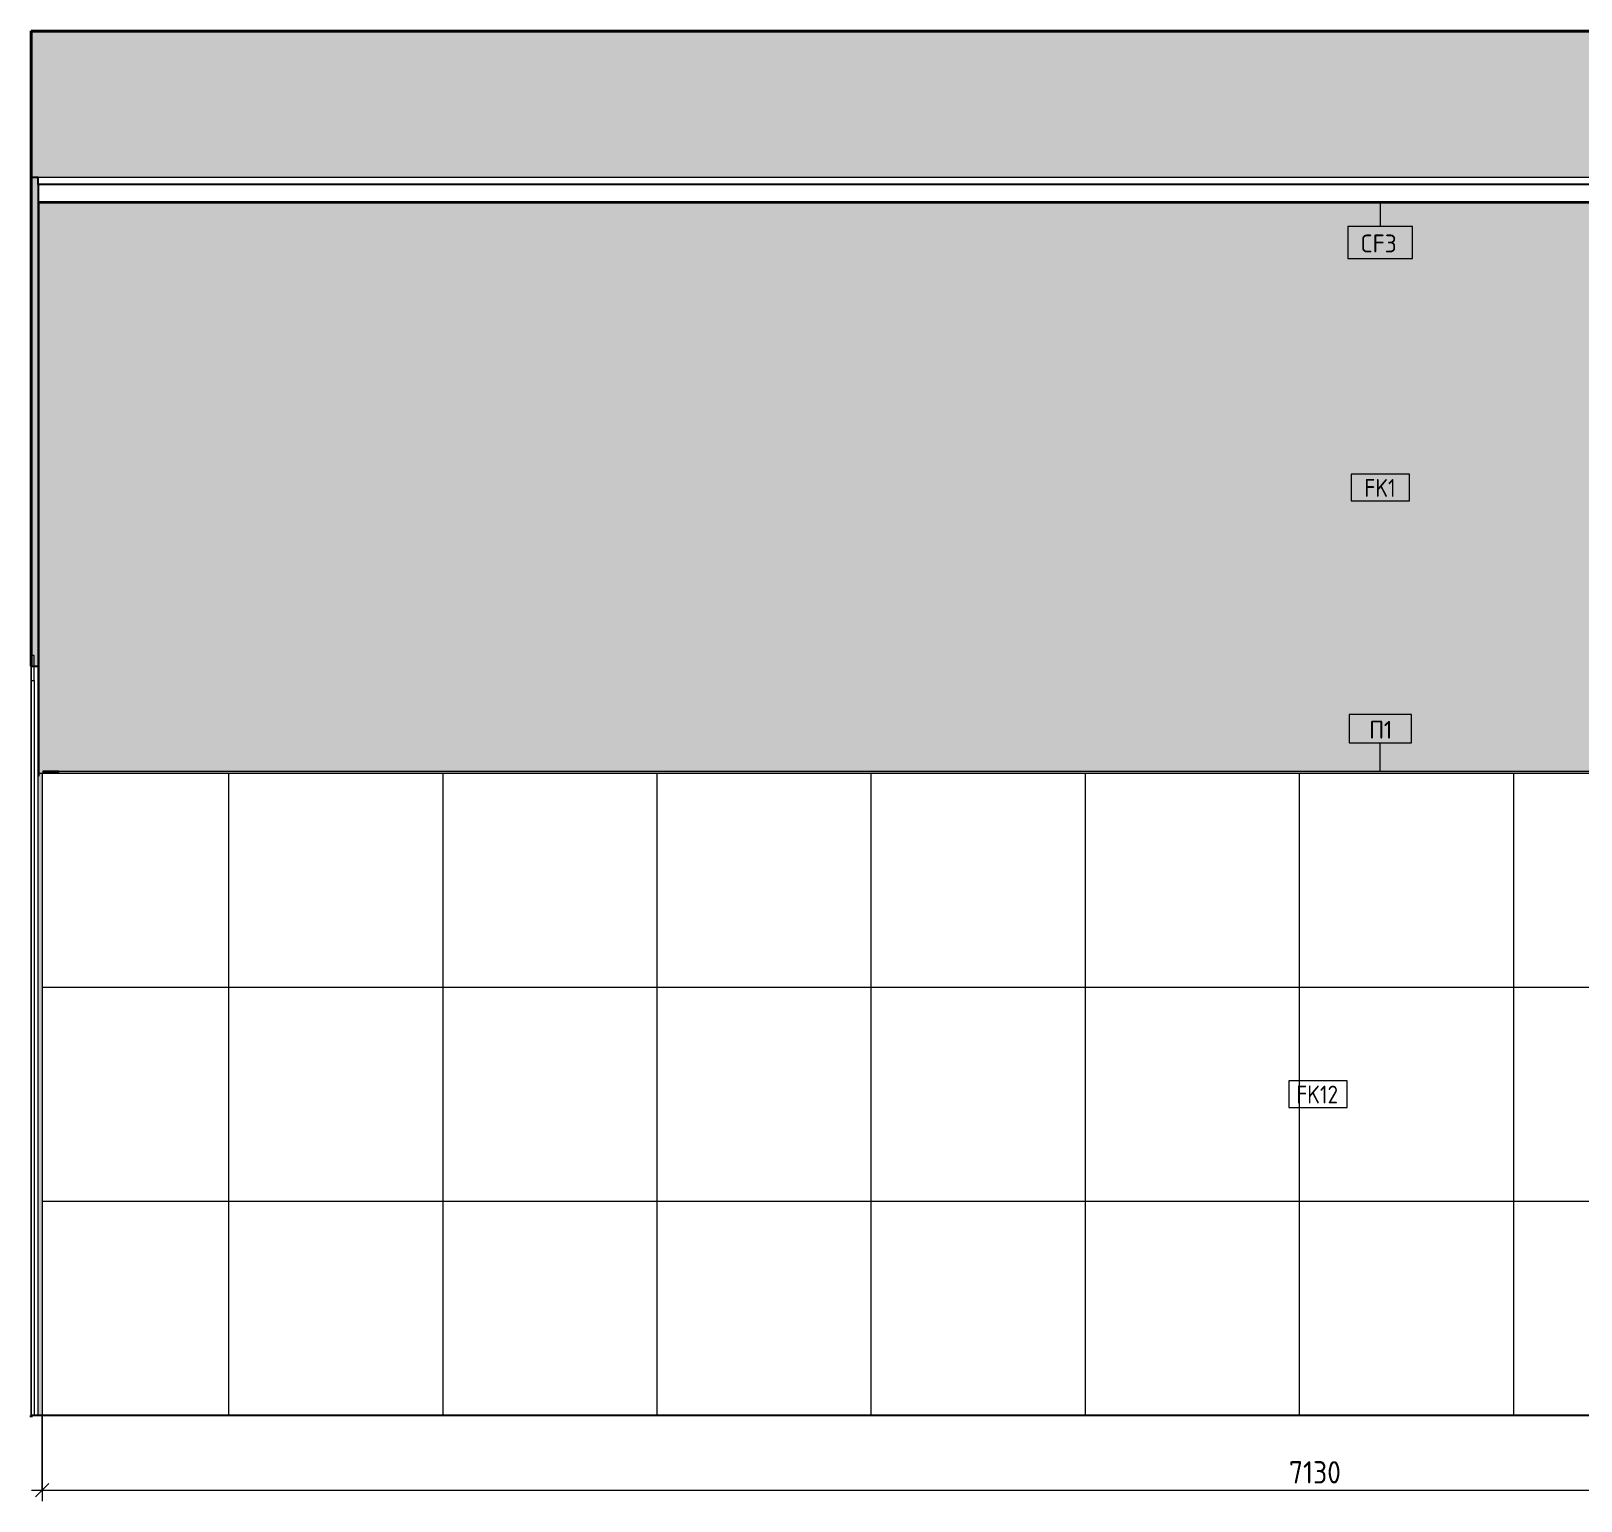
# Model space of a CAD drawing. Header units: millimetres. Extents: x 0 to 102275, y -2706 to 7916.
# Drawn here: x 76760 to 81104, y -240 to 3880 of the extents above; entities that cross this region are included whole.
import ezdxf

# ---------------------------------------------------------------- set-up
doc = ezdxf.new("R2010")
doc.units = ezdxf.units.MM
for name, color, linetype, lineweight in [('A-ANNO-DIMS', 7, 'Continuous', 9), ('A-ANNO-DIMS-25', 7, 'Continuous', 9), ('A-CLNG-IDEN', 7, 'Continuous', 9), ('A-DOOR-FRAM-1', 7, 'Continuous', 9), ('A-DOOR-FRAM-2', 7, 'Continuous', 18), ('A-FLOR-HRAL-IDEN', 7, 'Continuous', 9), ('A-WALL-IDEN', 7, 'Continuous', 9), ('A-WALL-PATT', 7, 'Continuous', 9), ('I-WALL', 7, 'Continuous', 9), ('Ограждение', 7, 'Continuous', 9), ('Поручни', 7, 'Continuous', 9)]:
    doc.layers.add(name, color=color, linetype=linetype, lineweight=lineweight)
for name, color, linetype, lineweight, true_color in [('A-CLNG-FNSH-1', 7, 'Continuous', 30, 0x3c3c3c), ('A-FLOR-1', 7, 'Continuous', 9, 0x787878), ('A-FLOR-FNSH-1', 7, 'Continuous', 40, 0x3c3c3c), ('A-FLOR-FNSH-2', 7, 'Continuous', 30, 0x3c3c3c), ('A-WALL-4', 7, 'Continuous', 40, 0x3c3c3c), ('A-WALL-5', 7, 'Continuous', 30, 0x3c3c3c), ('A-WALL-FNSH-3', 7, 'Continuous', 30, 0x3c3c3c), ('I-WALL-1', 7, 'Continuous', 9, 0x787878)]:
    doc.layers.add(name, color=color, linetype=linetype, lineweight=lineweight, true_color=true_color)
doc.styles.add('GOST Common_1', font='GOST_Common.ttf', dxfattribs={"width": 0.9, "height": 50})
doc.styles.add('GOST Common_2', font='GOST_Common.ttf', dxfattribs={"height": 50})
doc.styles.add('ISOCPEUR_1', font='isocpeur.ttf', dxfattribs={"width": 0.9, "height": 62.5})
doc.dimstyles.new('ISO-2_5_0_9К_БОЛЬШОЙ_округление', dxfattribs={"dimscale": 304.8, "dimtxt": 62.248823, "dimasz": 0.123031, "dimexe": 0.098425, "dimexo": 0, "dimgap": 0, "dimtad": 1, "dimdec": 0, "dimrnd": 10, "dimzin": 0, "dimdsep": 46, "dimtxsty": 'ISOCPEUR_1', "dimblk1": 'OBLIQUE', "dimblk2": 'OBLIQUE', "dimsah": 1, "dimcen": 0.09, "dimdle": 0.098425, "dimazin": 0, "dimtfac": 1, "dimtdec": 4, "dimtix": 1, "dimtmove": 0, "dimatfit": 3, "dimfxl": 1, "dimtvp": 1, "dimtolj": 1, "dimtzin": 0, "dimarcsym": 2})
pattern_1 = [(45, (84441.042, 0), (-14.25598, 14.25598), []), (45, (84455.298, 0), (-14.25598, 14.25598), [25.202, -5.04, 0.8382, -4.202])]

# ---------------------------------------------------------------- blocks, each defined once
blk = doc.blocks.new('110_Дверь_СКБ_1Ст_Внутренняя1 - Д-7_л__950x2100h_Туалет-21784696-Развертка 1_15-2')
at = {"layer": 'A-DOOR-FRAM-1'}
for p, q in [((-7680, 0), (-7680, 2060)), ((-7680, 2060), (-7680, 0)), ((-7672, 2060), (-7672, 0))]:
    blk.add_line(p, q, dxfattribs=at)
at = {"layer": 'A-DOOR-FRAM-2'}
for p, q in [((-7672, 2130), (-7680, 2130)), ((-7680, 2130), (-7680, 2060)), ((-7672, 2060), (-7672, 2130)), ((-7680, 2100), (-7680.6, 2100)), ((-7680, 2060), (-7680, 2100)), ((-7680.6, 2060), (-7680, 2060)), ((-7680, 2060), (-7672, 2060))]:
    blk.add_line(p, q, dxfattribs=at)
blk = doc.blocks.new('Ограждение - Ограждение-30319708-Развертка 1_15-2')
at = {"layer": 'Ограждение'}
for points in [[(-7602.5, 1800), (-7602.5, 1806), (-7647.5, 1806), (-7647.5, 1800)], [(-3900.1, 1800), (-516.5, 1800), (-516.5, 1806), (-7602.5, 1806), (-7602.5, 1800), (-4052, 1800)]]:
    blk.add_hatch(color=256, dxfattribs=at).paths.add_polyline_path(points)
at = {"layer": 'Поручни'}
for p, q in [((-7647.5, 1806), (-7647.5, 1800)), ((-7602.5, 1806), (-7647.5, 1806)), ((-7647.5, 1800), (-7602.5, 1800)), ((-7602.5, 1806), (-516.5, 1806)), ((-7602.5, 1800), (-7602.5, 1806)), ((-7602.5, 1800), (-526.5, 1800)), ((-152.5, 1806), (-197.5, 1806)), ((-197.5, 1806), (-197.5, 1800)), ((-152.5, 1800), (-152.5, 1806))]:
    blk.add_line(p, q, dxfattribs=at)
blk = doc.blocks.new('М_ограждение - Типоразмер-25387795-Развертка 1_15-2')
at = {"layer": 'A-FLOR-HRAL-IDEN'}
for p, q in [((-3812.5, 1964.4), (-3987.5, 1964.4)), ((-3987.5, 1964.4), (-3987.5, 1885.5)), ((-3812.5, 1885.5), (-3812.5, 1964.4)), ((-3987.5, 1885.5), (-3812.5, 1885.5))]:
    blk.add_line(p, q, dxfattribs=at)
blk = doc.blocks.new('М_стена_0001 - Типоразмер_без рамки-25382661-Развертка 1_15-2')
at = {"layer": 'A-WALL-IDEN'}
for p, q in [((-3992.6, 938.1), (-4155.8, 938.1)), ((-4155.8, 938.1), (-4155.8, 863.1)), ((-3992.6, 863.1), (-3992.6, 938.1)), ((-4155.8, 863.1), (-3992.6, 863.1))]:
    blk.add_line(p, q, dxfattribs=at)
blk = doc.blocks.new('DIMBLOCK19-Развертка 1_15-2')
at = {"layer": 'A-ANNO-DIMS-25'}
for p, q in [((83925.5, 1800), (83925.5, -239.8)), ((83925.5, -209.8), (83925.5, 1800)), ((76792, 0), (76792, -239.8)), ((76792, -209.8), (76792, 0)), ((76762, -209.8), (83925.5, -209.8))]:
    blk.add_line(p, q, dxfattribs=at)
at = {"layer": 'A-ANNO-DIMS-25', "lineweight": 20}
for p, q in [((76792, -209.8), (76773.3, -228.5)), ((76792, -209.8), (76810.8, -191)), ((83925.5, -209.8), (83906.8, -228.5)), ((83925.5, -209.8), (83944.3, -191))]:
    blk.add_line(p, q, dxfattribs=at)
at = {"layer": 'A-ANNO-DIMS-25', "color": 0, "insert": (80285.2, -128.1), "char_height": 62.5, "width": 176.691, "attachment_point": 1, "line_spacing_factor": 1.149209, "style": 'ISOCPEUR_1'}
blk.add_mtext('7130', dxfattribs=at)
blk = doc.blocks.new('_Oblique')
at = {"color": 0, "linetype": 'ByBlock', "lineweight": -2}
blk.add_line((-0.5, -0.5), (0.5, 0.5), dxfattribs=at)
blk = doc.blocks.new('М_потолков - Марка_ Имя типа-25382930-Развертка 1_15-2')
at = {"layer": 'A-CLNG-IDEN'}
for p, q in [((-3809.4, 3331.9), (-3990.6, 3331.9)), ((-3990.6, 3331.9), (-3990.6, 3242.5)), ((-3809.4, 3242.5), (-3809.4, 3331.9)), ((-3990.6, 3242.5), (-3809.4, 3242.5))]:
    blk.add_line(p, q, dxfattribs=at)

msp = doc.modelspace()

# ---------------------------------------------------------------- hatches: boundary and pattern name
at = {"layer": 'A-FLOR-1'}
h = msp.add_hatch(dxfattribs=at)
h.set_pattern_fill('FP_15', color=256, style=0, pattern_type=2)
h.set_pattern_definition(pattern_1)
h.paths.add_polyline_path([(83925.5, 3880), (84321.3, 3880), (84321.3, 3880.3), (76760.5, 3880.3), (76760.5, 3880), (83848.8, 3880)])
at = {"layer": 'A-WALL-PATT'}
msp.add_hatch(color=256, dxfattribs=at).paths.add_polyline_path([(76792, 1800), (76793.5, 1800), (76793.5, 1806), (83924.5, 1806), (83924.5, 3400), (76782, 3400), (76782, 1800)])
h = msp.add_hatch(dxfattribs=at)
h.set_pattern_fill('FP_17', color=256, style=0, pattern_type=2)
h.set_pattern_definition([(90, (83914.54, 0), (-600, 4e-14), []), (180, (83914.54, 0), (-7e-14, -600), [])])
h.paths.add_polyline_path([(76792, 0), (83314.5, 0), (83314.5, 600), (83914.5, 600), (83914.5, 1800), (76792, 1800), (76792, 5.1)])
at = {"layer": 'I-WALL'}
for points in [[(76761, 3470), (83925.5, 3470), (83925.5, 3880), (76761, 3880), (76761, 3779.9)], [(76781, 0), (76792, 0), (76792, 1800), (76781, 1800), (76781, 237.7)]]:
    msp.add_hatch(color=256, dxfattribs=at).paths.add_polyline_path(points)
at = {"layer": 'I-WALL-1'}
h = msp.add_hatch(dxfattribs=at)
h.set_pattern_fill('FP_15', color=256, style=0, pattern_type=2)
h.set_pattern_definition(pattern_1)
h.paths.add_polyline_path([(76760.5, 2100), (76761, 2100), (76761, 3880), (76760.5, 3880), (76760.5, 2104.6)])
h = msp.add_hatch(dxfattribs=at)
h.set_pattern_fill('FP_16', color=256, style=0, pattern_type=2)
h.set_pattern_definition([(0, (84441.042, 0), (30.48, 7.62), [2.515, -20.345, 2.515, -20.345, -121.92]), (0, (84441.042, 0), (30.48, 7.62), [-45.72, 2.515, -43.205, 2.515, -20.345, -53.34]), (0, (84441.042, 0), (30.48, 7.62), [-114.3, 2.515, -12.725, 2.515, -35.585]), (120, (84452.472, 3.81), (-21.8391136, 22.586454), [2.515, -20.345, 2.515, -20.345, -121.92]), (120, (84452.472, 3.81), (-21.8391136, 22.586454), [-45.72, 2.515, -43.205, 2.515, -20.345, -53.34]), (120, (84452.472, 3.81), (-21.8391136, 22.586454), [-114.3, 2.515, -12.725, 2.515, -35.585]), (240, (84456.282, 19.05), (-8.6408864, -30.206454), [2.515, -20.345, 2.515, -20.345, -121.92]), (240, (84456.282, 19.05), (-8.6408864, -30.206454), [-45.72, 2.515, -43.205, 2.515, -20.345, -53.34]), (240, (84456.282, 19.05), (-8.6408864, -30.206454), [-114.3, 2.515, -12.725, 2.515, -35.585])])
h.paths.add_polyline_path([(76781, 2100), (76781, 3470), (76761, 3470), (76761, 2100), (76773.1, 2100)])

# ---------------------------------------------------------------- linework, layer by layer
at = {"layer": 'A-CLNG-FNSH-1'}
for p, q in [((84300, 3450), (76781, 3450)), ((76781, 3450), (76781, 3400)), ((84301, 3401), (76781, 3401)), ((76782, 3400), (84301, 3400))]:
    msp.add_line(p, q, dxfattribs=at)
at = {"layer": 'A-CLNG-IDEN'}
msp.add_line((80541, 3400), (80541, 3331.9), dxfattribs=at)
at = {"layer": 'A-FLOR-FNSH-1'}
msp.add_line((76760.5, 3880), (84321.3, 3880), dxfattribs=at)
at = {"layer": 'A-FLOR-FNSH-2'}
for p, q in [((83515.4, 0), (76761, 0)), ((83515, -0.1), (76760.5, -0.1))]:
    msp.add_line(p, q, dxfattribs=at)
at = {"layer": 'A-FLOR-HRAL-IDEN'}
msp.add_line((80541, 1806), (80541, 1882), dxfattribs=at)
at = {"layer": 'A-WALL-4'}
for p, q in [((76761, 2100), (76761, 3880.3)), ((76760.5, 2100), (76761, 2100)), ((76761, 0), (76760.5, 0)), ((76761, -5.2), (76761, 0))]:
    msp.add_line(p, q, dxfattribs=at)
at = {"layer": 'A-WALL-5'}
for p, q in [((76781, 3470), (76761, 3470)), ((76781, 3450), (76781, 3470)), ((76761, 2100), (76781, 2100))]:
    msp.add_line(p, q, dxfattribs=at)
at = {"layer": 'A-WALL-FNSH-3'}
for p, q in [((76781, 3400), (76781, 2100)), ((76782, 3400), (76781, 3400)), ((76782, 2100), (76782, 3400)), ((76781, 2100), (76782, 2100))]:
    msp.add_line(p, q, dxfattribs=at)
at = {"layer": 'I-WALL'}
for p, q in [((83925.5, 3470), (76781, 3470)), ((76781, 0), (76781, 2100)), ((76782, 2100), (76782, 1791.9)), ((76781, 1800), (76793.5, 1800)), ((76782, 1791.9), (76781, 1791.9)), ((76792, 1800), (76792, 0))]:
    msp.add_line(p, q, dxfattribs=at)

# ---------------------------------------------------------------- block references
at = {"layer": 'A-CLNG-IDEN'}
msp.add_blockref('М_потолков - Марка_ Имя типа-25382930-Развертка 1_15-2', (84441, 0), dxfattribs=at)
at = {"layer": 'A-DOOR-FRAM-1'}
msp.add_blockref('110_Дверь_СКБ_1Ст_Внутренняя1 - Д-7_л__950x2100h_Туалет-21784696-Развертка 1_15-2', (84441, 0), dxfattribs=at)
at = {"layer": 'A-FLOR-HRAL-IDEN'}
msp.add_blockref('М_ограждение - Типоразмер-25387795-Развертка 1_15-2', (84441, 0), dxfattribs=at)
at = {"layer": 'A-WALL-IDEN'}
for p in [(84615.5, 1700), (84441, 0)]:
    msp.add_blockref('М_стена_0001 - Типоразмер_без рамки-25382661-Развертка 1_15-2', p, dxfattribs=at)
at = {"layer": 'Поручни'}
msp.add_blockref('Ограждение - Ограждение-30319708-Развертка 1_15-2', (84441, 0), dxfattribs=at)

# ---------------------------------------------------------------- texts
at = {"layer": 'A-CLNG-IDEN', "insert": (80485.3, 3309.8), "char_height": 50, "width": 130.274, "attachment_point": 1, "style": 'GOST Common_2'}
msp.add_mtext('CF3', dxfattribs=at)
at = {"layer": 'A-FLOR-HRAL-IDEN', "char_height": 50, "attachment_point": 1, "style": 'GOST Common_2'}
for s, insert, width in [('\\fGOST Common|b0|i0|c204|p34|;П', (80509.8, 1946.9), 50.105), ('\\fGOST Common|b0|i0|c204|p34|;1', (80551.1, 1946.9), 30.063)]:
    msp.add_mtext(s, dxfattribs=dict(at, insert=insert, width=width))
at = {"layer": 'A-WALL-IDEN', "char_height": 50, "attachment_point": 1, "style": 'GOST Common_1'}
for s, insert, width in [('FK1', (80496.5, 2624.5), 111.835), ('FK12', (80305.7, 924.5), 151.519)]:
    msp.add_mtext(s, dxfattribs=dict(at, insert=insert, width=width))

# ---------------------------------------------------------------- dimensions: what is measured, and where the dimension line sits
at = {"layer": 'A-ANNO-DIMS'}
dim = msp.add_linear_dim(base=(83925.5419737, -209.7809778), p1=(76792.0419737, 0), p2=(83925.5419737, 1800), dimstyle='ISO-2_5_0_9К_БОЛЬШОЙ_округление', override={"dimpost": '<>', "dimfxl": 7357.093329}, dxfattribs=at)
dim.commit()
dim.dimension.update_dxf_attribs({"geometry": 'DIMBLOCK19-Развертка 1_15-2', "text_midpoint": (80358.7919737, -178.5309778)})

doc.saveas('drawing.dxf')
